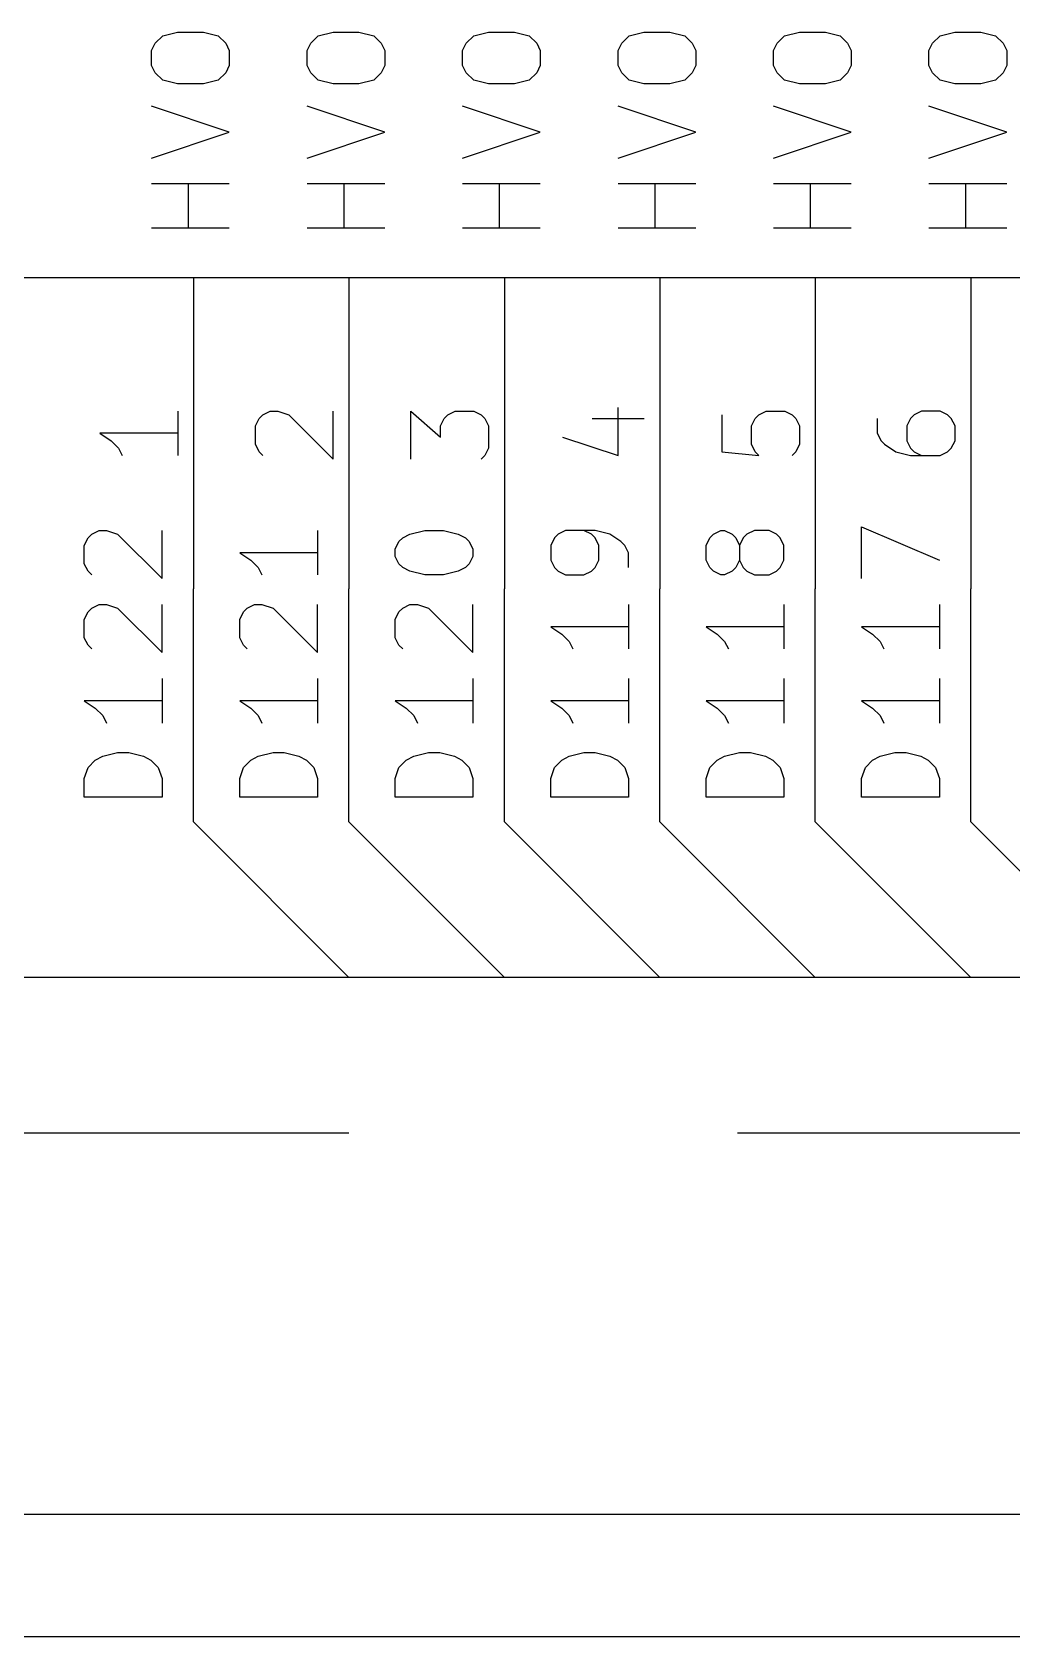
# Model space of a CAD drawing. Extents: x 0.4 to 11.3, y -7.9 to -0.4.
# Drawn here: x 1.546 to 2.176, y -7.874 to -6.842 of the extents above; entities that cross this region are included whole.
import ezdxf

# ---------------------------------------------------------------- set-up
doc = ezdxf.new("R2010")
doc.units = 0
doc.header["$MEASUREMENT"] = 0
doc.linetypes.add('DASHED', pattern=[0.75, 0.5, -0.25])
for name, color, linetype in [('BLUE2', 5, 'CONTINUOUS'), ('BLUE3', 171, 'CONTINUOUS'), ('CYAN2', 4, 'CONTINUOUS'), ('GRAY1', 251, 'CONTINUOUS'), ('GREEN3', 91, 'CONTINUOUS'), ('LYELLOW', 51, 'CONTINUOUS'), ('RED2', 1, 'CONTINUOUS'), ('RED3', 11, 'CONTINUOUS')]:
    doc.layers.add(name, color=color, linetype=linetype)

msp = doc.modelspace()

# ---------------------------------------------------------------- linework, layer by layer
at = {"layer": 'BLUE2', "linetype": 'CONTINUOUS'}
for p, q in [((1.75, -7.45), (0.6, -7.45)), ((1.85, -7.45), (1.75, -7.45)), ((1.95, -7.45), (1.85, -7.45)), ((2.05, -7.45), (1.95, -7.45)), ((2.15, -7.45), (2.05, -7.45)), ((2.25, -7.45), (2.15, -7.45))]:
    msp.add_line(p, q, dxfattribs=at)
at = {"layer": 'BLUE3', "linetype": 'DASHED'}
msp.add_line((0.5, -7.55), (6.95, -7.55), dxfattribs=at)
at = {"layer": 'CYAN2', "linetype": 'CONTINUOUS'}
for p, q in [((1.6255, -6.849), (1.6303, -6.8443)), ((1.6255, -6.849), (1.6303, -6.8443)), ((1.6303, -6.8443), (1.6398, -6.8419)), ((1.6303, -6.8443), (1.6398, -6.8419)), ((1.6398, -6.8419), (1.6565, -6.8419)), ((1.6398, -6.8419), (1.6565, -6.8419)), ((1.6565, -6.8419), (1.666, -6.8443)), ((1.6565, -6.8419), (1.666, -6.8443)), ((1.666, -6.8443), (1.6708, -6.849)), ((1.666, -6.8443), (1.6708, -6.849)), ((1.7255, -6.849), (1.7303, -6.8443)), ((1.7255, -6.849), (1.7303, -6.8443)), ((1.7303, -6.8443), (1.7398, -6.8419)), ((1.7303, -6.8443), (1.7398, -6.8419)), ((1.7398, -6.8419), (1.7565, -6.8419)), ((1.7398, -6.8419), (1.7565, -6.8419)), ((1.7565, -6.8419), (1.766, -6.8443)), ((1.7565, -6.8419), (1.766, -6.8443)), ((1.766, -6.8443), (1.7708, -6.849)), ((1.766, -6.8443), (1.7708, -6.849)), ((1.8255, -6.849), (1.8303, -6.8443)), ((1.8255, -6.849), (1.8303, -6.8443)), ((1.8303, -6.8443), (1.8398, -6.8419)), ((1.8303, -6.8443), (1.8398, -6.8419)), ((1.8398, -6.8419), (1.8565, -6.8419)), ((1.8398, -6.8419), (1.8565, -6.8419)), ((1.8565, -6.8419), (1.866, -6.8443)), ((1.8565, -6.8419), (1.866, -6.8443)), ((1.866, -6.8443), (1.8708, -6.849)), ((1.866, -6.8443), (1.8708, -6.849)), ((1.9255, -6.849), (1.9303, -6.8443)), ((1.9255, -6.849), (1.9303, -6.8443)), ((1.9303, -6.8443), (1.9398, -6.8419)), ((1.9303, -6.8443), (1.9398, -6.8419)), ((1.9398, -6.8419), (1.9565, -6.8419)), ((1.9398, -6.8419), (1.9565, -6.8419)), ((1.9565, -6.8419), (1.966, -6.8443)), ((1.9565, -6.8419), (1.966, -6.8443)), ((1.966, -6.8443), (1.9708, -6.849)), ((1.966, -6.8443), (1.9708, -6.849)), ((2.0255, -6.849), (2.0303, -6.8443)), ((2.0255, -6.849), (2.0303, -6.8443)), ((2.0303, -6.8443), (2.0398, -6.8419)), ((2.0303, -6.8443), (2.0398, -6.8419)), ((2.0398, -6.8419), (2.0565, -6.8419)), ((2.0398, -6.8419), (2.0565, -6.8419)), ((2.0565, -6.8419), (2.066, -6.8443)), ((2.0565, -6.8419), (2.066, -6.8443)), ((2.066, -6.8443), (2.0708, -6.849)), ((2.066, -6.8443), (2.0708, -6.849)), ((2.1255, -6.849), (2.1303, -6.8443)), ((2.1255, -6.849), (2.1303, -6.8443)), ((2.1303, -6.8443), (2.1398, -6.8419)), ((2.1303, -6.8443), (2.1398, -6.8419)), ((2.1398, -6.8419), (2.1565, -6.8419)), ((2.1398, -6.8419), (2.1565, -6.8419)), ((2.1565, -6.8419), (2.166, -6.8443)), ((2.1565, -6.8419), (2.166, -6.8443)), ((2.166, -6.8443), (2.1708, -6.849)), ((2.166, -6.8443), (2.1708, -6.849)), ((1.6231, -6.8538), (1.6255, -6.849)), ((1.6231, -6.8538), (1.6255, -6.849)), ((1.6231, -6.8633), (1.6231, -6.8538)), ((1.6231, -6.8633), (1.6231, -6.8538)), ((1.6708, -6.849), (1.6731, -6.8538)), ((1.6708, -6.849), (1.6731, -6.8538)), ((1.6731, -6.8538), (1.6731, -6.8633)), ((1.6731, -6.8538), (1.6731, -6.8633)), ((1.7231, -6.8538), (1.7255, -6.849)), ((1.7231, -6.8538), (1.7255, -6.849)), ((1.7231, -6.8633), (1.7231, -6.8538)), ((1.7231, -6.8633), (1.7231, -6.8538)), ((1.7708, -6.849), (1.7731, -6.8538)), ((1.7708, -6.849), (1.7731, -6.8538)), ((1.7731, -6.8538), (1.7731, -6.8633)), ((1.7731, -6.8538), (1.7731, -6.8633)), ((1.8231, -6.8538), (1.8255, -6.849)), ((1.8231, -6.8538), (1.8255, -6.849)), ((1.8231, -6.8633), (1.8231, -6.8538)), ((1.8231, -6.8633), (1.8231, -6.8538)), ((1.8708, -6.849), (1.8731, -6.8538)), ((1.8708, -6.849), (1.8731, -6.8538)), ((1.8731, -6.8538), (1.8731, -6.8633)), ((1.8731, -6.8538), (1.8731, -6.8633)), ((1.9231, -6.8538), (1.9255, -6.849)), ((1.9231, -6.8538), (1.9255, -6.849)), ((1.9231, -6.8633), (1.9231, -6.8538)), ((1.9231, -6.8633), (1.9231, -6.8538)), ((1.9708, -6.849), (1.9731, -6.8538)), ((1.9708, -6.849), (1.9731, -6.8538)), ((1.9731, -6.8538), (1.9731, -6.8633)), ((1.9731, -6.8538), (1.9731, -6.8633)), ((2.0231, -6.8538), (2.0255, -6.849)), ((2.0231, -6.8538), (2.0255, -6.849)), ((2.0231, -6.8633), (2.0231, -6.8538)), ((2.0231, -6.8633), (2.0231, -6.8538)), ((2.0708, -6.849), (2.0731, -6.8538)), ((2.0708, -6.849), (2.0731, -6.8538)), ((2.0731, -6.8538), (2.0731, -6.8633)), ((2.0731, -6.8538), (2.0731, -6.8633)), ((2.1231, -6.8538), (2.1255, -6.849)), ((2.1231, -6.8538), (2.1255, -6.849)), ((2.1231, -6.8633), (2.1231, -6.8538)), ((2.1231, -6.8633), (2.1231, -6.8538)), ((2.1708, -6.849), (2.1731, -6.8538)), ((2.1708, -6.849), (2.1731, -6.8538)), ((2.1731, -6.8538), (2.1731, -6.8633)), ((2.1731, -6.8538), (2.1731, -6.8633)), ((1.6255, -6.8681), (1.6231, -6.8633)), ((1.6255, -6.8681), (1.6231, -6.8633)), ((1.6731, -6.8633), (1.6708, -6.8681)), ((1.6731, -6.8633), (1.6708, -6.8681)), ((1.7255, -6.8681), (1.7231, -6.8633)), ((1.7255, -6.8681), (1.7231, -6.8633)), ((1.7731, -6.8633), (1.7708, -6.8681)), ((1.7731, -6.8633), (1.7708, -6.8681)), ((1.8255, -6.8681), (1.8231, -6.8633)), ((1.8255, -6.8681), (1.8231, -6.8633)), ((1.8731, -6.8633), (1.8708, -6.8681)), ((1.8731, -6.8633), (1.8708, -6.8681)), ((1.9255, -6.8681), (1.9231, -6.8633)), ((1.9255, -6.8681), (1.9231, -6.8633)), ((1.9731, -6.8633), (1.9708, -6.8681)), ((1.9731, -6.8633), (1.9708, -6.8681)), ((2.0255, -6.8681), (2.0231, -6.8633)), ((2.0255, -6.8681), (2.0231, -6.8633)), ((2.0731, -6.8633), (2.0708, -6.8681)), ((2.0731, -6.8633), (2.0708, -6.8681)), ((2.1255, -6.8681), (2.1231, -6.8633)), ((2.1255, -6.8681), (2.1231, -6.8633)), ((2.1731, -6.8633), (2.1708, -6.8681)), ((2.1731, -6.8633), (2.1708, -6.8681)), ((1.6303, -6.8729), (1.6255, -6.8681)), ((1.6303, -6.8729), (1.6255, -6.8681)), ((1.6398, -6.8752), (1.6303, -6.8729)), ((1.6398, -6.8752), (1.6303, -6.8729)), ((1.6565, -6.8752), (1.6398, -6.8752)), ((1.6565, -6.8752), (1.6398, -6.8752)), ((1.666, -6.8729), (1.6565, -6.8752)), ((1.666, -6.8729), (1.6565, -6.8752)), ((1.6708, -6.8681), (1.666, -6.8729)), ((1.6708, -6.8681), (1.666, -6.8729)), ((1.7303, -6.8729), (1.7255, -6.8681)), ((1.7303, -6.8729), (1.7255, -6.8681)), ((1.7398, -6.8752), (1.7303, -6.8729)), ((1.7398, -6.8752), (1.7303, -6.8729)), ((1.7565, -6.8752), (1.7398, -6.8752)), ((1.7565, -6.8752), (1.7398, -6.8752)), ((1.766, -6.8729), (1.7565, -6.8752)), ((1.766, -6.8729), (1.7565, -6.8752)), ((1.7708, -6.8681), (1.766, -6.8729)), ((1.7708, -6.8681), (1.766, -6.8729)), ((1.8303, -6.8729), (1.8255, -6.8681)), ((1.8303, -6.8729), (1.8255, -6.8681)), ((1.8398, -6.8752), (1.8303, -6.8729)), ((1.8398, -6.8752), (1.8303, -6.8729)), ((1.8565, -6.8752), (1.8398, -6.8752)), ((1.8565, -6.8752), (1.8398, -6.8752)), ((1.866, -6.8729), (1.8565, -6.8752)), ((1.866, -6.8729), (1.8565, -6.8752)), ((1.8708, -6.8681), (1.866, -6.8729)), ((1.8708, -6.8681), (1.866, -6.8729)), ((1.9303, -6.8729), (1.9255, -6.8681)), ((1.9303, -6.8729), (1.9255, -6.8681)), ((1.9398, -6.8752), (1.9303, -6.8729)), ((1.9398, -6.8752), (1.9303, -6.8729)), ((1.9565, -6.8752), (1.9398, -6.8752)), ((1.9565, -6.8752), (1.9398, -6.8752)), ((1.966, -6.8729), (1.9565, -6.8752)), ((1.966, -6.8729), (1.9565, -6.8752)), ((1.9708, -6.8681), (1.966, -6.8729)), ((1.9708, -6.8681), (1.966, -6.8729)), ((2.0303, -6.8729), (2.0255, -6.8681)), ((2.0303, -6.8729), (2.0255, -6.8681)), ((2.0398, -6.8752), (2.0303, -6.8729)), ((2.0398, -6.8752), (2.0303, -6.8729)), ((2.0565, -6.8752), (2.0398, -6.8752)), ((2.0565, -6.8752), (2.0398, -6.8752)), ((2.066, -6.8729), (2.0565, -6.8752)), ((2.066, -6.8729), (2.0565, -6.8752)), ((2.0708, -6.8681), (2.066, -6.8729)), ((2.0708, -6.8681), (2.066, -6.8729)), ((2.1303, -6.8729), (2.1255, -6.8681)), ((2.1303, -6.8729), (2.1255, -6.8681)), ((2.1398, -6.8752), (2.1303, -6.8729)), ((2.1398, -6.8752), (2.1303, -6.8729)), ((2.1565, -6.8752), (2.1398, -6.8752)), ((2.1565, -6.8752), (2.1398, -6.8752)), ((2.166, -6.8729), (2.1565, -6.8752)), ((2.166, -6.8729), (2.1565, -6.8752)), ((2.1708, -6.8681), (2.166, -6.8729)), ((2.1708, -6.8681), (2.166, -6.8729)), ((1.6731, -6.9062), (1.6231, -6.8895)), ((1.6731, -6.9062), (1.6231, -6.8895)), ((1.7731, -6.9062), (1.7231, -6.8895)), ((1.7731, -6.9062), (1.7231, -6.8895)), ((1.8731, -6.9062), (1.8231, -6.8895)), ((1.8731, -6.9062), (1.8231, -6.8895)), ((1.9731, -6.9062), (1.9231, -6.8895)), ((1.9731, -6.9062), (1.9231, -6.8895)), ((2.0731, -6.9062), (2.0231, -6.8895)), ((2.0731, -6.9062), (2.0231, -6.8895)), ((2.1731, -6.9062), (2.1231, -6.8895)), ((2.1731, -6.9062), (2.1231, -6.8895)), ((1.6231, -6.9229), (1.6731, -6.9062)), ((1.6231, -6.9229), (1.6731, -6.9062)), ((1.7231, -6.9229), (1.7731, -6.9062)), ((1.7231, -6.9229), (1.7731, -6.9062)), ((1.8231, -6.9229), (1.8731, -6.9062)), ((1.8231, -6.9229), (1.8731, -6.9062)), ((1.9231, -6.9229), (1.9731, -6.9062)), ((1.9231, -6.9229), (1.9731, -6.9062)), ((2.0231, -6.9229), (2.0731, -6.9062)), ((2.0231, -6.9229), (2.0731, -6.9062)), ((2.1231, -6.9229), (2.1731, -6.9062)), ((2.1231, -6.9229), (2.1731, -6.9062)), ((1.6731, -6.9395), (1.6231, -6.9395)), ((1.6731, -6.9395), (1.6231, -6.9395)), ((1.6469, -6.9681), (1.6469, -6.9395)), ((1.6469, -6.9681), (1.6469, -6.9395)), ((1.7731, -6.9395), (1.7231, -6.9395)), ((1.7731, -6.9395), (1.7231, -6.9395)), ((1.7469, -6.9681), (1.7469, -6.9395)), ((1.7469, -6.9681), (1.7469, -6.9395)), ((1.8731, -6.9395), (1.8231, -6.9395)), ((1.8731, -6.9395), (1.8231, -6.9395)), ((1.8469, -6.9681), (1.8469, -6.9395)), ((1.8469, -6.9681), (1.8469, -6.9395)), ((1.9731, -6.9395), (1.9231, -6.9395)), ((1.9731, -6.9395), (1.9231, -6.9395)), ((1.9469, -6.9681), (1.9469, -6.9395)), ((1.9469, -6.9681), (1.9469, -6.9395)), ((2.0731, -6.9395), (2.0231, -6.9395)), ((2.0731, -6.9395), (2.0231, -6.9395)), ((2.0469, -6.9681), (2.0469, -6.9395)), ((2.0469, -6.9681), (2.0469, -6.9395)), ((2.1731, -6.9395), (2.1231, -6.9395)), ((2.1731, -6.9395), (2.1231, -6.9395)), ((2.1469, -6.9681), (2.1469, -6.9395)), ((2.1469, -6.9681), (2.1469, -6.9395)), ((1.6731, -6.9681), (1.6231, -6.9681)), ((1.6731, -6.9681), (1.6231, -6.9681)), ((1.7731, -6.9681), (1.7231, -6.9681)), ((1.7731, -6.9681), (1.7231, -6.9681)), ((1.8731, -6.9681), (1.8231, -6.9681)), ((1.8731, -6.9681), (1.8231, -6.9681)), ((1.9731, -6.9681), (1.9231, -6.9681)), ((1.9731, -6.9681), (1.9231, -6.9681)), ((2.0731, -6.9681), (2.0231, -6.9681)), ((2.0731, -6.9681), (2.0231, -6.9681)), ((2.1731, -6.9681), (2.1231, -6.9681)), ((2.1731, -6.9681), (2.1231, -6.9681))]:
    msp.add_line(p, q, dxfattribs=at)
at = {"layer": 'GRAY1', "linetype": 'CONTINUOUS'}
for p, q in [((1.5846, -7.1649), (1.5893, -7.1626)), ((1.5893, -7.1626), (1.5941, -7.1626)), ((1.5941, -7.1626), (1.6012, -7.1649)), ((1.6298, -7.1935), (1.6298, -7.1626)), ((1.7298, -7.1626), (1.7298, -7.1911)), ((1.7893, -7.1649), (1.7988, -7.1626)), ((1.7988, -7.1626), (1.8108, -7.1626)), ((1.8108, -7.1626), (1.8203, -7.1649)), ((1.8893, -7.1626), (1.8846, -7.1649)), ((1.9084, -7.1626), (1.8893, -7.1626)), ((1.906, -7.1649), (1.9012, -7.1626)), ((1.9179, -7.1649), (1.9084, -7.1626)), ((1.9846, -7.1649), (1.9893, -7.1626)), ((1.9893, -7.1626), (1.9917, -7.1626)), ((1.9917, -7.1626), (1.9965, -7.1649)), ((2.0108, -7.1626), (2.006, -7.1649)), ((2.0203, -7.1626), (2.0108, -7.1626)), ((2.025, -7.1649), (2.0203, -7.1626)), ((2.0798, -7.1935), (2.0798, -7.1602)), ((2.0798, -7.1602), (2.1298, -7.1816)), ((1.5798, -7.1721), (1.5822, -7.1673)), ((1.5798, -7.184), (1.5798, -7.1721)), ((1.5822, -7.1673), (1.5846, -7.1649)), ((1.6012, -7.1649), (1.6298, -7.1935)), ((1.7798, -7.1745), (1.7822, -7.1697)), ((1.7798, -7.1792), (1.7798, -7.1745)), ((1.7822, -7.1697), (1.7846, -7.1673)), ((1.7846, -7.1673), (1.7893, -7.1649)), ((1.8203, -7.1649), (1.825, -7.1673)), ((1.825, -7.1673), (1.8274, -7.1697)), ((1.8274, -7.1697), (1.8298, -7.1745)), ((1.8298, -7.1745), (1.8298, -7.1792)), ((1.8822, -7.1673), (1.8798, -7.1721)), ((1.8798, -7.1721), (1.8798, -7.1816)), ((1.8846, -7.1649), (1.8822, -7.1673)), ((1.9084, -7.1673), (1.906, -7.1649)), ((1.9108, -7.1721), (1.9084, -7.1673)), ((1.9108, -7.1816), (1.9108, -7.1721)), ((1.925, -7.1697), (1.9179, -7.1649)), ((1.9274, -7.1721), (1.925, -7.1697)), ((1.9298, -7.1768), (1.9274, -7.1721)), ((1.9798, -7.1721), (1.9822, -7.1673)), ((1.9798, -7.1816), (1.9798, -7.1721)), ((1.9822, -7.1673), (1.9846, -7.1649)), ((1.9965, -7.1649), (1.9988, -7.1673)), ((1.9988, -7.1673), (2.0012, -7.1721)), ((2.0036, -7.1673), (2.0012, -7.1721)), ((2.0012, -7.1721), (2.0012, -7.1816)), ((2.006, -7.1649), (2.0036, -7.1673)), ((2.0274, -7.1673), (2.025, -7.1649)), ((2.0298, -7.1721), (2.0274, -7.1673)), ((2.0298, -7.1816), (2.0298, -7.1721)), ((1.5822, -7.1887), (1.5798, -7.184)), ((1.7298, -7.1768), (1.6798, -7.1768)), ((1.6798, -7.1768), (1.6869, -7.1816)), ((1.6869, -7.1816), (1.6917, -7.1864)), ((1.7822, -7.184), (1.7798, -7.1792)), ((1.7846, -7.1864), (1.7822, -7.184)), ((1.8274, -7.184), (1.825, -7.1864)), ((1.8298, -7.1792), (1.8274, -7.184)), ((1.8798, -7.1816), (1.8822, -7.1864)), ((1.9084, -7.1864), (1.9108, -7.1816)), ((1.9298, -7.1864), (1.9298, -7.1768)), ((1.9822, -7.1864), (1.9798, -7.1816)), ((2.0012, -7.1816), (1.9988, -7.1864)), ((2.0012, -7.1816), (2.0036, -7.1864)), ((2.0274, -7.1864), (2.0298, -7.1816)), ((1.5846, -7.1911), (1.5822, -7.1887)), ((1.6917, -7.1864), (1.6941, -7.1911)), ((1.7893, -7.1887), (1.7846, -7.1864)), ((1.7988, -7.1911), (1.7893, -7.1887)), ((1.8108, -7.1911), (1.7988, -7.1911)), ((1.8203, -7.1887), (1.8108, -7.1911)), ((1.825, -7.1864), (1.8203, -7.1887)), ((1.8822, -7.1864), (1.8846, -7.1887)), ((1.8846, -7.1887), (1.8893, -7.1911)), ((1.8893, -7.1911), (1.9012, -7.1911)), ((1.9012, -7.1911), (1.906, -7.1887)), ((1.906, -7.1887), (1.9084, -7.1864)), ((1.9846, -7.1887), (1.9822, -7.1864)), ((1.9893, -7.1911), (1.9846, -7.1887)), ((1.9917, -7.1911), (1.9893, -7.1911)), ((1.9965, -7.1887), (1.9917, -7.1911)), ((1.9988, -7.1864), (1.9965, -7.1887)), ((2.0036, -7.1864), (2.006, -7.1887)), ((2.006, -7.1887), (2.0108, -7.1911)), ((2.0108, -7.1911), (2.0203, -7.1911)), ((2.0203, -7.1911), (2.025, -7.1887)), ((2.025, -7.1887), (2.0274, -7.1864)), ((1.5798, -7.2197), (1.5822, -7.2149)), ((1.5822, -7.2149), (1.5846, -7.2126)), ((1.5846, -7.2126), (1.5893, -7.2102)), ((1.5893, -7.2102), (1.5941, -7.2102)), ((1.5941, -7.2102), (1.6012, -7.2126)), ((1.6012, -7.2126), (1.6298, -7.2411)), ((1.6298, -7.2411), (1.6298, -7.2102)), ((1.6798, -7.2197), (1.6822, -7.2149)), ((1.6822, -7.2149), (1.6846, -7.2126)), ((1.6846, -7.2126), (1.6893, -7.2102)), ((1.6893, -7.2102), (1.6941, -7.2102)), ((1.6941, -7.2102), (1.7012, -7.2126)), ((1.7012, -7.2126), (1.7298, -7.2411)), ((1.7298, -7.2411), (1.7298, -7.2102)), ((1.7798, -7.2197), (1.7822, -7.2149)), ((1.7822, -7.2149), (1.7846, -7.2126)), ((1.7846, -7.2126), (1.7893, -7.2102)), ((1.7893, -7.2102), (1.7941, -7.2102)), ((1.7941, -7.2102), (1.8012, -7.2126)), ((1.8012, -7.2126), (1.8298, -7.2411)), ((1.8298, -7.2411), (1.8298, -7.2102)), ((1.9298, -7.2102), (1.9298, -7.2387)), ((2.0298, -7.2102), (2.0298, -7.2387)), ((2.1298, -7.2102), (2.1298, -7.2387)), ((1.5798, -7.2316), (1.5798, -7.2197)), ((1.6798, -7.2316), (1.6798, -7.2197)), ((1.7798, -7.2316), (1.7798, -7.2197)), ((1.9298, -7.2245), (1.8798, -7.2245)), ((1.8798, -7.2245), (1.8869, -7.2292)), ((2.0298, -7.2245), (1.9798, -7.2245)), ((1.9798, -7.2245), (1.9869, -7.2292)), ((2.1298, -7.2245), (2.0798, -7.2245)), ((2.0798, -7.2245), (2.0869, -7.2292)), ((1.5822, -7.2364), (1.5798, -7.2316)), ((1.5846, -7.2387), (1.5822, -7.2364)), ((1.6822, -7.2364), (1.6798, -7.2316)), ((1.6846, -7.2387), (1.6822, -7.2364)), ((1.7822, -7.2364), (1.7798, -7.2316)), ((1.7846, -7.2387), (1.7822, -7.2364)), ((1.8869, -7.2292), (1.8917, -7.234)), ((1.8917, -7.234), (1.8941, -7.2387)), ((1.9869, -7.2292), (1.9917, -7.234)), ((1.9917, -7.234), (1.9941, -7.2387)), ((2.0869, -7.2292), (2.0917, -7.234)), ((2.0917, -7.234), (2.0941, -7.2387)), ((1.6298, -7.2578), (1.6298, -7.2864)), ((1.7298, -7.2578), (1.7298, -7.2864)), ((1.8298, -7.2578), (1.8298, -7.2864)), ((1.9298, -7.2578), (1.9298, -7.2864)), ((2.0298, -7.2578), (2.0298, -7.2864)), ((2.1298, -7.2578), (2.1298, -7.2864)), ((1.6298, -7.2721), (1.5798, -7.2721)), ((1.5798, -7.2721), (1.5869, -7.2768)), ((1.5869, -7.2768), (1.5917, -7.2816)), ((1.7298, -7.2721), (1.6798, -7.2721)), ((1.6798, -7.2721), (1.6869, -7.2768)), ((1.6869, -7.2768), (1.6917, -7.2816)), ((1.8298, -7.2721), (1.7798, -7.2721)), ((1.7798, -7.2721), (1.7869, -7.2768)), ((1.7869, -7.2768), (1.7917, -7.2816)), ((1.9298, -7.2721), (1.8798, -7.2721)), ((1.8798, -7.2721), (1.8869, -7.2768)), ((1.8869, -7.2768), (1.8917, -7.2816)), ((2.0298, -7.2721), (1.9798, -7.2721)), ((1.9798, -7.2721), (1.9869, -7.2768)), ((1.9869, -7.2768), (1.9917, -7.2816)), ((2.1298, -7.2721), (2.0798, -7.2721)), ((2.0798, -7.2721), (2.0869, -7.2768)), ((2.0869, -7.2768), (2.0917, -7.2816)), ((1.5917, -7.2816), (1.5941, -7.2864)), ((1.6917, -7.2816), (1.6941, -7.2864)), ((1.7917, -7.2816), (1.7941, -7.2864)), ((1.8917, -7.2816), (1.8941, -7.2864)), ((1.9917, -7.2816), (1.9941, -7.2864)), ((2.0917, -7.2816), (2.0941, -7.2864)), ((1.5869, -7.3102), (1.5917, -7.3078)), ((1.5917, -7.3078), (1.6012, -7.3054)), ((1.6012, -7.3054), (1.6084, -7.3054)), ((1.6084, -7.3054), (1.6179, -7.3078)), ((1.6179, -7.3078), (1.6227, -7.3102)), ((1.6869, -7.3102), (1.6917, -7.3078)), ((1.6917, -7.3078), (1.7012, -7.3054)), ((1.7012, -7.3054), (1.7084, -7.3054)), ((1.7084, -7.3054), (1.7179, -7.3078)), ((1.7179, -7.3078), (1.7227, -7.3102)), ((1.7869, -7.3102), (1.7917, -7.3078)), ((1.7917, -7.3078), (1.8012, -7.3054)), ((1.8012, -7.3054), (1.8084, -7.3054)), ((1.8084, -7.3054), (1.8179, -7.3078)), ((1.8179, -7.3078), (1.8227, -7.3102)), ((1.8869, -7.3102), (1.8917, -7.3078)), ((1.8917, -7.3078), (1.9012, -7.3054)), ((1.9012, -7.3054), (1.9084, -7.3054)), ((1.9084, -7.3054), (1.9179, -7.3078)), ((1.9179, -7.3078), (1.9227, -7.3102)), ((1.9869, -7.3102), (1.9917, -7.3078)), ((1.9917, -7.3078), (2.0012, -7.3054)), ((2.0012, -7.3054), (2.0084, -7.3054)), ((2.0084, -7.3054), (2.0179, -7.3078)), ((2.0179, -7.3078), (2.0227, -7.3102)), ((2.0869, -7.3102), (2.0917, -7.3078)), ((2.0917, -7.3078), (2.1012, -7.3054)), ((2.1012, -7.3054), (2.1084, -7.3054)), ((2.1084, -7.3054), (2.1179, -7.3078)), ((2.1179, -7.3078), (2.1227, -7.3102)), ((1.5798, -7.3221), (1.5822, -7.3149)), ((1.5822, -7.3149), (1.5869, -7.3102)), ((1.6227, -7.3102), (1.6274, -7.3149)), ((1.6274, -7.3149), (1.6298, -7.3221)), ((1.6798, -7.3221), (1.6822, -7.3149)), ((1.6822, -7.3149), (1.6869, -7.3102)), ((1.7227, -7.3102), (1.7274, -7.3149)), ((1.7274, -7.3149), (1.7298, -7.3221)), ((1.7798, -7.3221), (1.7822, -7.3149)), ((1.7822, -7.3149), (1.7869, -7.3102)), ((1.8227, -7.3102), (1.8274, -7.3149)), ((1.8274, -7.3149), (1.8298, -7.3221)), ((1.8798, -7.3221), (1.8822, -7.3149)), ((1.8822, -7.3149), (1.8869, -7.3102)), ((1.9227, -7.3102), (1.9274, -7.3149)), ((1.9274, -7.3149), (1.9298, -7.3221)), ((1.9798, -7.3221), (1.9822, -7.3149)), ((1.9822, -7.3149), (1.9869, -7.3102)), ((2.0227, -7.3102), (2.0274, -7.3149)), ((2.0274, -7.3149), (2.0298, -7.3221)), ((2.0798, -7.3221), (2.0822, -7.3149)), ((2.0822, -7.3149), (2.0869, -7.3102)), ((2.1227, -7.3102), (2.1274, -7.3149)), ((2.1274, -7.3149), (2.1298, -7.3221)), ((1.5798, -7.334), (1.5798, -7.3221)), ((1.6298, -7.3221), (1.6298, -7.334)), ((1.6798, -7.334), (1.6798, -7.3221)), ((1.7298, -7.3221), (1.7298, -7.334)), ((1.7798, -7.334), (1.7798, -7.3221)), ((1.8298, -7.3221), (1.8298, -7.334)), ((1.8798, -7.334), (1.8798, -7.3221)), ((1.9298, -7.3221), (1.9298, -7.334)), ((1.9798, -7.334), (1.9798, -7.3221)), ((2.0298, -7.3221), (2.0298, -7.334)), ((2.0798, -7.334), (2.0798, -7.3221)), ((2.1298, -7.3221), (2.1298, -7.334)), ((1.6298, -7.334), (1.5798, -7.334)), ((1.7298, -7.334), (1.6798, -7.334)), ((1.8298, -7.334), (1.7798, -7.334)), ((1.9298, -7.334), (1.8798, -7.334)), ((2.0298, -7.334), (1.9798, -7.334)), ((2.1298, -7.334), (2.0798, -7.334))]:
    msp.add_line(p, q, dxfattribs=at)
at = {"layer": 'GREEN3', "linetype": 'CONTINUOUS'}
for p, q in [((1.65, -7.35), (1.65, -7.2)), ((1.75, -7.35), (1.75, -7.2)), ((1.85, -7.35), (1.85, -7.2)), ((1.95, -7.35), (1.95, -7.2)), ((2.05, -7.35), (2.05, -7.2)), ((2.15, -7.35), (2.15, -7.2)), ((1.65, -7.35), (1.75, -7.45)), ((1.75, -7.35), (1.85, -7.45)), ((1.85, -7.35), (1.95, -7.45)), ((1.95, -7.35), (2.05, -7.45)), ((2.05, -7.35), (2.15, -7.45)), ((2.15, -7.35), (2.25, -7.45))]:
    msp.add_line(p, q, dxfattribs=at)
at = {"layer": 'LYELLOW', "linetype": 'CONTINUOUS'}
msp.add_line((3.25, -7), (1.05, -7), dxfattribs=at)
at = {"layer": 'RED2', "linetype": 'CONTINUOUS'}
for p, q in [((3.25, -7), (1.05, -7)), ((1.65, -7), (1.65, -7.2)), ((1.65, -7), (1.65, -7.2)), ((1.75, -7), (1.75, -7.2)), ((1.75, -7), (1.75, -7.2)), ((1.85, -7), (1.85, -7.2)), ((1.85, -7), (1.85, -7.2)), ((1.95, -7), (1.95, -7.2)), ((1.95, -7), (1.95, -7.2)), ((2.05, -7), (2.05, -7.2)), ((2.05, -7), (2.05, -7.2)), ((2.15, -7), (2.15, -7.2)), ((2.15, -7), (2.15, -7.2)), ((11.2206, -7.7956), (0.4724, -7.7956)), ((11.2993, -7.8743), (0.3937, -7.8743))]:
    msp.add_line(p, q, dxfattribs=at)
at = {"layer": 'RED3', "linetype": 'CONTINUOUS'}
for p, q in [((1.6399, -7.0857), (1.6399, -7.1143)), ((1.6399, -7.0857), (1.6399, -7.1143)), ((1.6899, -7.0952), (1.6923, -7.0905)), ((1.6899, -7.0952), (1.6923, -7.0905)), ((1.6923, -7.0905), (1.6946, -7.0881)), ((1.6923, -7.0905), (1.6946, -7.0881)), ((1.6946, -7.0881), (1.6994, -7.0857)), ((1.6946, -7.0881), (1.6994, -7.0857)), ((1.6994, -7.0857), (1.7042, -7.0857)), ((1.6994, -7.0857), (1.7042, -7.0857)), ((1.7042, -7.0857), (1.7113, -7.0881)), ((1.7042, -7.0857), (1.7113, -7.0881)), ((1.7113, -7.0881), (1.7399, -7.1167)), ((1.7113, -7.0881), (1.7399, -7.1167)), ((1.7399, -7.1167), (1.7399, -7.0857)), ((1.7399, -7.1167), (1.7399, -7.0857)), ((1.7899, -7.1167), (1.7899, -7.0857)), ((1.7899, -7.0857), (1.8089, -7.1024)), ((1.7899, -7.1167), (1.7899, -7.0857)), ((1.7899, -7.0857), (1.8089, -7.1024)), ((1.8089, -7.0952), (1.8113, -7.0905)), ((1.8089, -7.0952), (1.8113, -7.0905)), ((1.8113, -7.0905), (1.8137, -7.0881)), ((1.8113, -7.0905), (1.8137, -7.0881)), ((1.8137, -7.0881), (1.8184, -7.0857)), ((1.8137, -7.0881), (1.8184, -7.0857)), ((1.8184, -7.0857), (1.8304, -7.0857)), ((1.8184, -7.0857), (1.8304, -7.0857)), ((1.8304, -7.0857), (1.8351, -7.0881)), ((1.8304, -7.0857), (1.8351, -7.0881)), ((1.8351, -7.0881), (1.8375, -7.0905)), ((1.8351, -7.0881), (1.8375, -7.0905)), ((1.8375, -7.0905), (1.8399, -7.0952)), ((1.8375, -7.0905), (1.8399, -7.0952)), ((1.9065, -7.0905), (1.9399, -7.0905)), ((1.9065, -7.0905), (1.9399, -7.0905)), ((1.9232, -7.1143), (1.9232, -7.0833)), ((1.9232, -7.1143), (1.9232, -7.0833)), ((1.9899, -7.0881), (1.9899, -7.1119)), ((1.9899, -7.0881), (1.9899, -7.1119)), ((2.0089, -7.0952), (2.0113, -7.0905)), ((2.0089, -7.0952), (2.0113, -7.0905)), ((2.0113, -7.0905), (2.0137, -7.0881)), ((2.0113, -7.0905), (2.0137, -7.0881)), ((2.0137, -7.0881), (2.0184, -7.0857)), ((2.0137, -7.0881), (2.0184, -7.0857)), ((2.0184, -7.0857), (2.0304, -7.0857)), ((2.0184, -7.0857), (2.0304, -7.0857)), ((2.0304, -7.0857), (2.0351, -7.0881)), ((2.0304, -7.0857), (2.0351, -7.0881)), ((2.0351, -7.0881), (2.0375, -7.0905)), ((2.0351, -7.0881), (2.0375, -7.0905)), ((2.0375, -7.0905), (2.0399, -7.0952)), ((2.0375, -7.0905), (2.0399, -7.0952)), ((2.0899, -7.0905), (2.0899, -7.1)), ((2.0899, -7.0905), (2.0899, -7.1)), ((2.1113, -7.0905), (2.1089, -7.0952)), ((2.1113, -7.0905), (2.1089, -7.0952)), ((2.1137, -7.0881), (2.1113, -7.0905)), ((2.1137, -7.0881), (2.1113, -7.0905)), ((2.1184, -7.0857), (2.1137, -7.0881)), ((2.1184, -7.0857), (2.1137, -7.0881)), ((2.1304, -7.0857), (2.1184, -7.0857)), ((2.1304, -7.0857), (2.1184, -7.0857)), ((2.1351, -7.0881), (2.1304, -7.0857)), ((2.1351, -7.0881), (2.1304, -7.0857)), ((2.1375, -7.0905), (2.1351, -7.0881)), ((2.1375, -7.0905), (2.1351, -7.0881)), ((2.1399, -7.0952), (2.1375, -7.0905)), ((2.1399, -7.0952), (2.1375, -7.0905)), ((1.6399, -7.1), (1.5899, -7.1)), ((1.5899, -7.1), (1.597, -7.1048)), ((1.6399, -7.1), (1.5899, -7.1)), ((1.5899, -7.1), (1.597, -7.1048)), ((1.6899, -7.1071), (1.6899, -7.0952)), ((1.6899, -7.1071), (1.6899, -7.0952)), ((1.8089, -7.1024), (1.8089, -7.0952)), ((1.8089, -7.1024), (1.8089, -7.0952)), ((1.8399, -7.0952), (1.8399, -7.1095)), ((1.8399, -7.0952), (1.8399, -7.1095)), ((1.8875, -7.1024), (1.9232, -7.1143)), ((1.8875, -7.1024), (1.9232, -7.1143)), ((2.0089, -7.1071), (2.0089, -7.0952)), ((2.0089, -7.1071), (2.0089, -7.0952)), ((2.0399, -7.0952), (2.0399, -7.1071)), ((2.0399, -7.0952), (2.0399, -7.1071)), ((2.0899, -7.1), (2.0923, -7.1048)), ((2.0899, -7.1), (2.0923, -7.1048)), ((2.1089, -7.0952), (2.1089, -7.1048)), ((2.1089, -7.0952), (2.1089, -7.1048)), ((2.1399, -7.1048), (2.1399, -7.0952)), ((2.1399, -7.1048), (2.1399, -7.0952)), ((1.597, -7.1048), (1.6018, -7.1095)), ((1.597, -7.1048), (1.6018, -7.1095)), ((1.6018, -7.1095), (1.6042, -7.1143)), ((1.6018, -7.1095), (1.6042, -7.1143)), ((1.6923, -7.1119), (1.6899, -7.1071)), ((1.6923, -7.1119), (1.6899, -7.1071)), ((1.6946, -7.1143), (1.6923, -7.1119)), ((1.6946, -7.1143), (1.6923, -7.1119)), ((1.8399, -7.1095), (1.8375, -7.1143)), ((1.8399, -7.1095), (1.8375, -7.1143)), ((1.9899, -7.1119), (2.0137, -7.1143)), ((1.9899, -7.1119), (2.0137, -7.1143)), ((2.0113, -7.1119), (2.0089, -7.1071)), ((2.0113, -7.1119), (2.0089, -7.1071)), ((2.0137, -7.1143), (2.0113, -7.1119)), ((2.0137, -7.1143), (2.0113, -7.1119)), ((2.0375, -7.1119), (2.0351, -7.1143)), ((2.0375, -7.1119), (2.0351, -7.1143)), ((2.0399, -7.1071), (2.0375, -7.1119)), ((2.0399, -7.1071), (2.0375, -7.1119)), ((2.0923, -7.1048), (2.0946, -7.1071)), ((2.0923, -7.1048), (2.0946, -7.1071)), ((2.0946, -7.1071), (2.1018, -7.1119)), ((2.0946, -7.1071), (2.1018, -7.1119)), ((2.1018, -7.1119), (2.1113, -7.1143)), ((2.1018, -7.1119), (2.1113, -7.1143)), ((2.1089, -7.1048), (2.1113, -7.1095)), ((2.1089, -7.1048), (2.1113, -7.1095)), ((2.1113, -7.1095), (2.1137, -7.1119)), ((2.1113, -7.1095), (2.1137, -7.1119)), ((2.1137, -7.1119), (2.1184, -7.1143)), ((2.1137, -7.1119), (2.1184, -7.1143)), ((2.1304, -7.1143), (2.1351, -7.1119)), ((2.1304, -7.1143), (2.1351, -7.1119)), ((2.1351, -7.1119), (2.1375, -7.1095)), ((2.1351, -7.1119), (2.1375, -7.1095)), ((2.1375, -7.1095), (2.1399, -7.1048)), ((2.1375, -7.1095), (2.1399, -7.1048)), ((1.8375, -7.1143), (1.8351, -7.1167)), ((1.8375, -7.1143), (1.8351, -7.1167)), ((2.1113, -7.1143), (2.1304, -7.1143)), ((2.1113, -7.1143), (2.1304, -7.1143))]:
    msp.add_line(p, q, dxfattribs=at)

doc.saveas('drawing.dxf')
